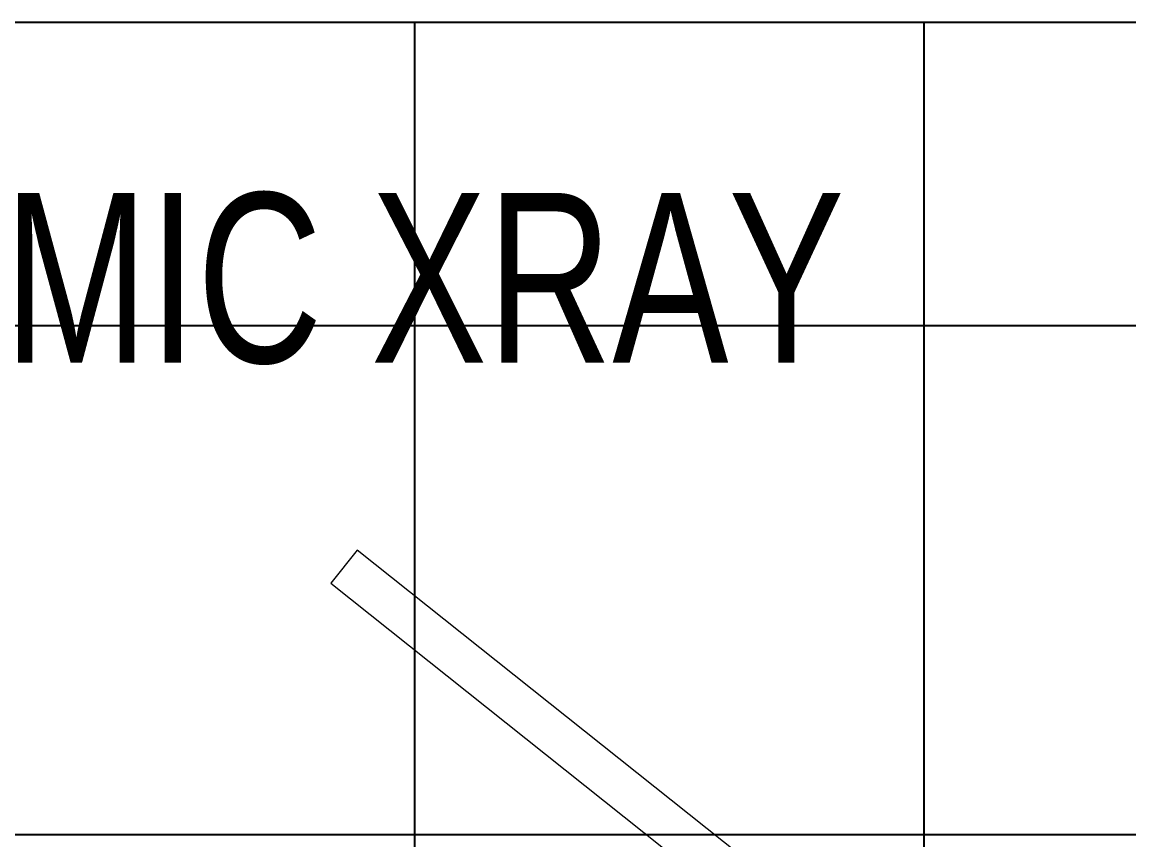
# Model space of a CAD drawing. Extents: x -509638 to 57327, y -29287 to 19916.
# Drawn here: x 20553 to 21857, y 384 to 1348 of the extents above; entities that cross this region are included whole.
import ezdxf

# ---------------------------------------------------------------- set-up
doc = ezdxf.new("R2010")
doc.units = 0
doc.header["$LTSCALE"] = 0.25
doc.linetypes.add('DASHDOT', pattern=[25.4, 12.7, -6.35, 0, -6.35])
for name, color, linetype, lineweight in [('01-First Floor$0$72_EGR_BASE_TEXT', 252, 'Continuous', 5), ('01-First Floor$0$LOADING', 253, 'Continuous', 5), ('01-First Floor$0$Walls', 251, 'Continuous', 5), ('E-LITE-CLNG-CNDT', 6, 'DASHDOT', 35)]:
    doc.layers.add(name, color=color, linetype=linetype, lineweight=lineweight)
doc.layers.add('01-First Floor$0$FALSE CEILING', color=251, linetype='Continuous')
doc.styles.add('01-First Floor$0$X3G_ENTITY_9EC9', font='swisscl.ttf', dxfattribs={"height": 0.2})

# ---------------------------------------------------------------- blocks, each defined once
blk = doc.blocks.new('01-First Floor$0$XA15872-P')
blk.add_lwpolyline([(0, 0), (1, 0), (1, 0.05), (0, 0.05)], close=True)
blk = doc.blocks.new('01-First Floor$0$D.131.54.60')
at = {"layer": '01-First Floor$0$LOADING', "xscale": 999.9999999999999, "yscale": 999.9999999999999, "zscale": 999.9999999999999, "rotation": 231.4615886572387}
blk.add_blockref('01-First Floor$0$XA15872-P', (10938.7, 4699.5, 0), dxfattribs=at)
blk = doc.blocks.new('01-First Floor')
at = {"layer": '01-First Floor$0$FALSE CEILING', "linetype": 'Continuous'}
for p, q in [((21015.6, -810), (21015.6, 1347.6)), ((21615.6, -810), (21615.6, 1347.6)), ((19215.6, 990), (23215.6, 990)), ((19215.6, 390), (23215.6, 390))]:
    blk.add_line(p, q, dxfattribs=at)
at = {"layer": '01-First Floor$0$FALSE CEILING'}
blk.add_lwpolyline([(19215.6, 1347.6), (23215.6, 1347.6), (23215.6, -810), (19215.6, -810)], close=True, dxfattribs=at)
at = {"layer": '01-First Floor$0$Walls'}
blk.add_line((23215.6, 1347.6, 0), (19215.6, 1347.6, 0), dxfattribs=at)
at = {"layer": '01-First Floor$0$LOADING', "rotation": 270}
blk.add_blockref('01-First Floor$0$D.131.54.60', (17030.3, 11040.9, -0.1), dxfattribs=at)
at = {"layer": '01-First Floor$0$72_EGR_BASE_TEXT', "insert": (20593.5, 1146.2, 0), "char_height": 200, "attachment_point": 2, "style": '01-First Floor$0$X3G_ENTITY_9EC9'}
blk.add_mtext('PANORAMIC XRAY', dxfattribs=at)

msp = doc.modelspace()

# ---------------------------------------------------------------- block references
at = {"layer": 'E-LITE-CLNG-CNDT'}
msp.add_blockref('01-First Floor', (0, 0), dxfattribs=at)

doc.saveas('drawing.dxf')
